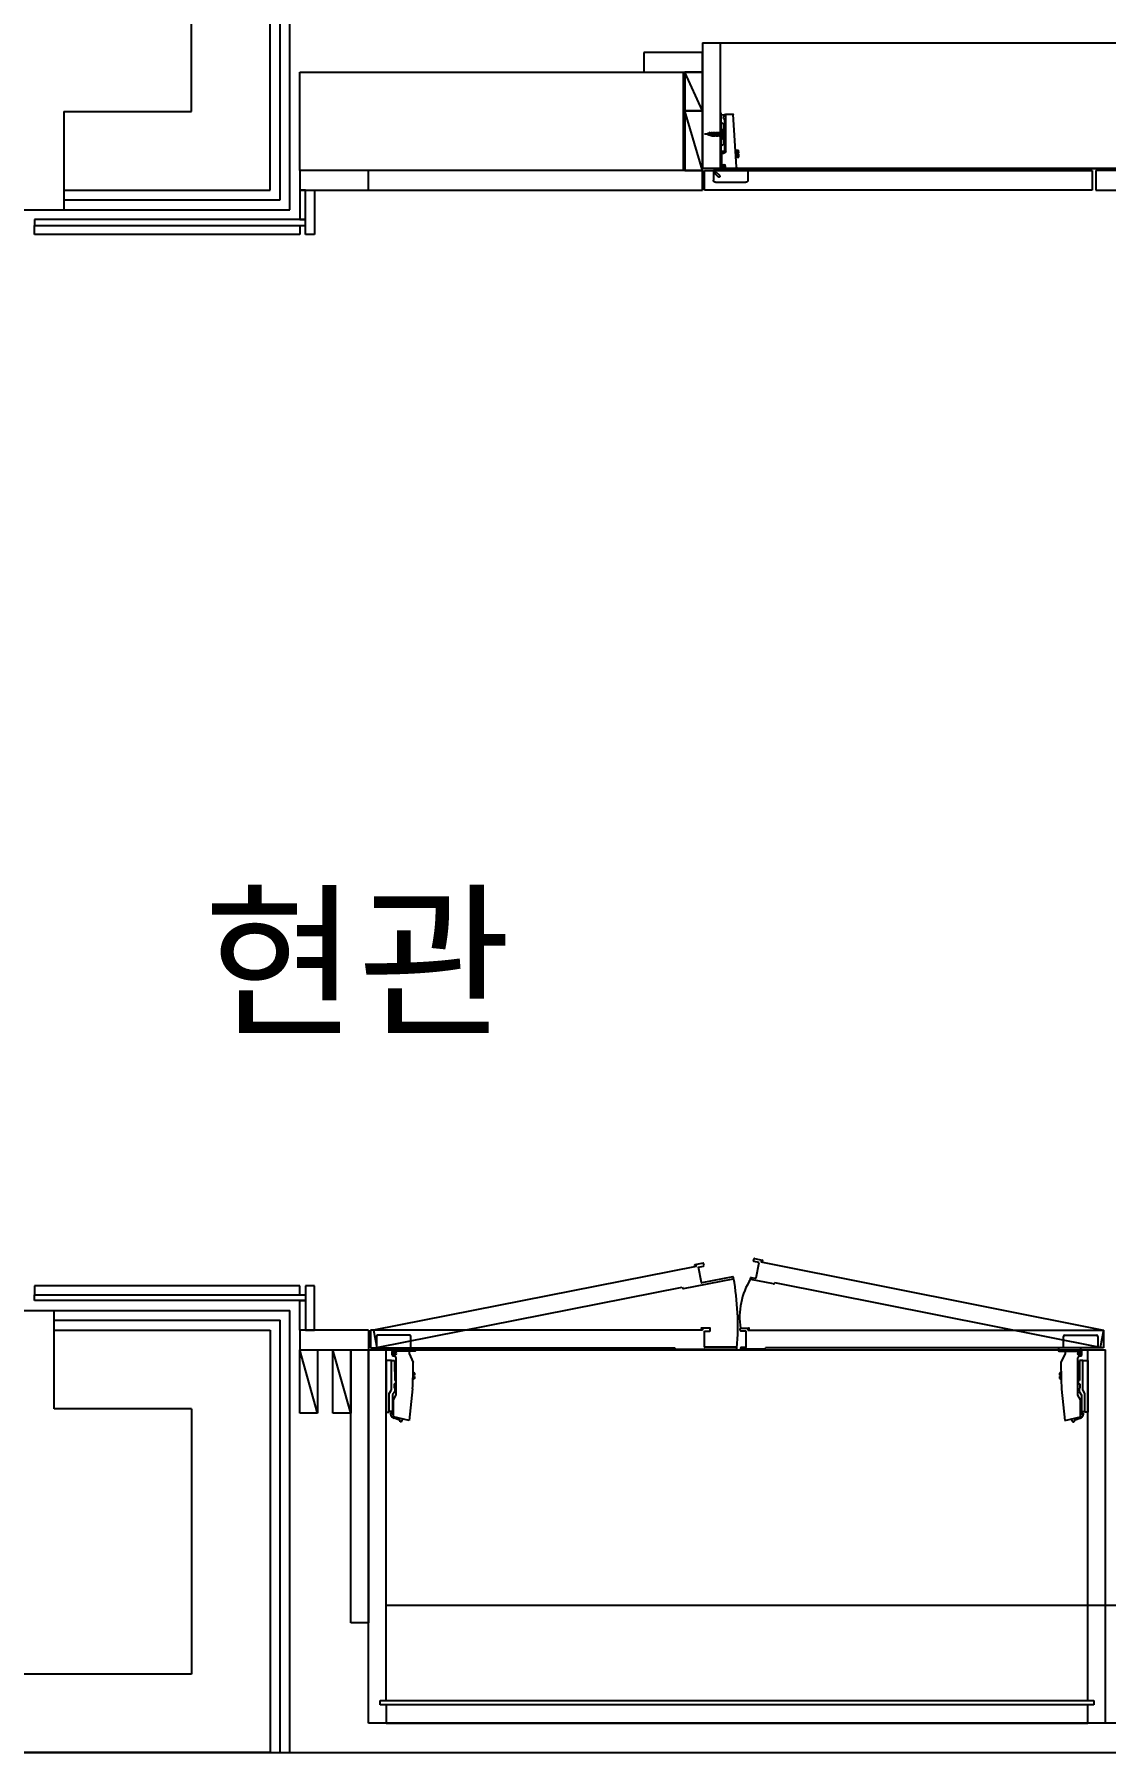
# Model space of a CAD drawing. Header units: millimetres. Extents: x -33000 to 294000, y 0 to 42408.
# Drawn here: x 135958 to 137048, y 15755 to 17503 of the extents above; entities that cross this region are included whole.
import ezdxf
from ezdxf.enums import TextEntityAlignment as Align

# ---------------------------------------------------------------- set-up
doc = ezdxf.new("R2010")
doc.units = ezdxf.units.MM
doc.header["$LTSCALE"] = 50
doc.layers.add('arch', color=8, linetype='Continuous')
doc.layers.add('실명', color=9, linetype='Continuous')
doc.styles.add('FORTELINE', font='malgun.ttf')

msp = doc.modelspace()

# ---------------------------------------------------------------- linework, layer by layer
at = {"layer": 'arch'}
for p, q in [((136118.3, 17424.6), (136118.3, 23294.6)), ((136198.3, 17344.6), (136198.3, 23179.6)), ((136208.3, 17334.6), (136208.3, 18154.6)), ((136218.3, 17324.6), (136218.3, 18154.6)), ((136638.3, 17494.6), (136638.3, 17366.6)), ((136638.3, 17494.6), (137438.3, 17494.6)), ((136656.3, 17366.6), (136656.3, 17494.6)), ((136656.3, 17494.6), (137420.3, 17494.6)), ((136638.3, 17484.6), (136578.3, 17484.6)), ((136578.3, 17484.6), (136578.3, 17464.6)), ((136638.3, 17464.6), (136638.3, 17484.6)), ((136228.3, 17364.6), (136228.3, 17464.6)), ((136228.3, 17464.6), (136618.3, 17464.6)), ((136578.3, 17464.6), (136638.3, 17464.6)), ((136618.3, 17464.6), (136618.3, 17364.6)), ((136618.3, 17464.6), (136618.3, 17364.6)), ((136620.3, 17464.6), (136620.3, 17425.2)), ((136638.3, 17464.6), (136620.3, 17464.6)), ((136638.3, 17425.2), (136620.3, 17464.6)), ((136638.3, 17425.2), (136638.3, 17464.6)), ((135988.3, 17424.6), (135988.3, 17324.6)), ((135988.3, 17424.6), (136118.3, 17424.6)), ((136620.3, 17425.2), (136620.3, 17364.6)), ((136638.3, 17425.2), (136620.3, 17425.2)), ((136638.3, 17364.6), (136620.3, 17425.2)), ((136620.3, 17425.2), (136638.3, 17425.2)), ((136638.3, 17364.6), (136638.3, 17425.2)), ((136656.3, 17422.6), (136656.3, 17381.6)), ((136657.3, 17421.6), (136660.1, 17421)), ((136659.4, 17417.6), (136659.9, 17420.3)), ((136659.4, 17417.6), (136660.3, 17417.2)), ((136660.8, 17384.7), (136660.8, 17416.5)), ((136661.8, 17422), (136668.9, 17422)), ((136661.8, 17384.2), (136661.8, 17422)), ((136672.9, 17368.2), (136669.4, 17421.5)), ((136643.9, 17402.3), (136642.3, 17401.6)), ((136644.3, 17400.9), (136642.3, 17401.6)), ((136643.8, 17402.6), (136644.2, 17402.9)), ((136643.8, 17402.6), (136644.4, 17400.6)), ((136644.2, 17402.9), (136644.5, 17402.6)), ((136644.2, 17402.9), (136644.6, 17400.3)), ((136644.6, 17400.3), (136644.4, 17400.6)), ((136645.9, 17403.3), (136644.5, 17402.6)), ((136644.5, 17402.6), (136645, 17400.6)), ((136645, 17400.6), (136644.6, 17400.3)), ((136646.9, 17400), (136645, 17400.6)), ((136645.9, 17403.3), (136646.3, 17403.6)), ((136645.9, 17403.3), (136646.9, 17400)), ((136646.3, 17403.6), (136646.6, 17403.3)), ((136646.3, 17403.6), (136647.1, 17399.6)), ((136646.6, 17403.3), (136647.5, 17400)), ((136646.6, 17403.3), (136648.2, 17403.3)), ((136647.1, 17399.6), (136646.9, 17400)), ((136647.5, 17400), (136647.1, 17399.6)), ((136647.5, 17400), (136649.2, 17400)), ((136648.2, 17403.3), (136648.6, 17403.6)), ((136648.2, 17403.3), (136649.2, 17400)), ((136648.6, 17403.6), (136648.9, 17403.3)), ((136648.6, 17403.6), (136649.4, 17399.6)), ((136648.9, 17403.3), (136649.8, 17400)), ((136648.9, 17403.3), (136650.6, 17403.3)), ((136649.4, 17399.6), (136649.2, 17400)), ((136649.8, 17400), (136649.4, 17399.6)), ((136649.8, 17400), (136651.5, 17400)), ((136650.6, 17403.3), (136651, 17403.6)), ((136650.6, 17403.3), (136651.5, 17400)), ((136651, 17403.6), (136651.2, 17403.3)), ((136651, 17403.6), (136651.8, 17399.6)), ((136651.2, 17403.3), (136652.2, 17400)), ((136651.2, 17403.3), (136652.9, 17403.3)), ((136651.8, 17399.6), (136651.5, 17400)), ((136652.2, 17400), (136651.8, 17399.6)), ((136652.2, 17400), (136653.8, 17400)), ((136652.9, 17403.3), (136653.3, 17403.6)), ((136652.9, 17403.3), (136653.8, 17400)), ((136653.3, 17403.6), (136653.5, 17403.3)), ((136653.3, 17403.6), (136654.1, 17399.6)), ((136653.5, 17403.3), (136654.5, 17400)), ((136653.5, 17403.3), (136655.2, 17403.3)), ((136654.1, 17399.6), (136653.8, 17400)), ((136654.5, 17400), (136654.1, 17399.6)), ((136654.5, 17400), (136656.2, 17400)), ((136655.2, 17403.3), (136655.6, 17403.6)), ((136655.2, 17403.3), (136656.2, 17400)), ((136655.6, 17403.6), (136655.9, 17403.3)), ((136655.6, 17403.6), (136656.2, 17400)), ((136655.9, 17403.3), (136656.2, 17403.3)), ((136656.2, 17400), (136655.9, 17403.3)), ((136657.3, 17403.9), (136656.2, 17403.3)), ((136657.3, 17399.3), (136656.2, 17400)), ((136657.8, 17413), (136657.3, 17413)), ((136657.3, 17397.2), (136657.3, 17406)), ((136657.8, 17406.5), (136658.2, 17406.5)), ((136658.7, 17397.2), (136658.7, 17406)), ((136659.8, 17392.7), (136659.8, 17410.5)), ((136656.3, 17383.6), (136656.3, 17380.6)), ((136656.3, 17380.6), (136657.3, 17380.6)), ((136657.8, 17390.2), (136657.3, 17390.2)), ((136657.3, 17384.2), (136660.2, 17384.2)), ((136657.3, 17382.2), (136659.8, 17382.2)), ((136657.3, 17382.2), (136657.3, 17368.3)), ((136657.8, 17396.7), (136658.2, 17396.7)), ((136671.8, 17385.1), (136674.8, 17385.3)), ((136673.2, 17378.2), (136672.8, 17385.1)), ((136674.2, 17378.2), (136673.8, 17385.2)), ((136674.5, 17382.2), (136675, 17382.3)), ((136674.5, 17381.2), (136674.5, 17382.2)), ((136674.5, 17381.2), (136675, 17381.3)), ((136675, 17382.3), (136674.8, 17385.3)), ((136675.2, 17378.3), (136675, 17381.3)), ((136618.3, 17364.6), (136228.3, 17364.6)), ((136638.3, 17364.6), (136228.3, 17364.6)), ((136228.3, 17364.6), (136228.3, 17344.6)), ((136298.3, 17344.6), (136298.3, 17364.6)), ((136620.3, 17364.6), (136638.3, 17364.6)), ((137438.3, 17366.6), (136638.3, 17366.6)), ((136638.3, 17364.6), (136638.3, 17344.6)), ((136638.3, 17344.6), (136638.3, 17364.6)), ((136640.3, 17344.6), (136640.3, 17364.6)), ((136640.3, 17364.6), (137034.5, 17364.6)), ((136649.3, 17364.6), (136649.3, 17354.6)), ((136687.3, 17364.6), (136649.3, 17364.6)), ((136656.3, 17366.6), (137420.3, 17366.6)), ((136658.5, 17366.4), (136662.3, 17364.9)), ((136662.3, 17364.6), (136662.3, 17366.1)), ((136663.3, 17367.1), (136686.3, 17367.1)), ((136672.9, 17368.2), (136672.1, 17367.1)), ((136672.2, 17378.1), (136675.2, 17378.3)), ((136684.3, 17364.6), (136684.3, 17354.6)), ((136687.3, 17364.6), (136687.3, 17366.1)), ((137034.5, 17364.6), (137034.5, 17344.6)), ((137436.3, 17364.6), (137038.5, 17364.6)), ((137038.5, 17364.6), (137038.5, 17344.6)), ((136654.2, 17358), (136651.1, 17361.1)), ((136651.3, 17352.6), (136682.3, 17352.6)), ((136655.7, 17359.4), (136652.5, 17362.5)), ((135988.3, 17344.6), (136198.3, 17344.6)), ((135988.3, 17334.6), (136208.3, 17334.6)), ((136234.3, 17344.6), (136228.3, 17344.6)), ((136228.3, 17344.6), (136228.3, 17314.6)), ((136228.3, 17344.6), (136638.3, 17344.6)), ((136234.3, 17314.6), (136234.3, 17344.6)), ((136234.3, 17344.6), (136243.3, 17344.6)), ((136234.3, 17299.6), (136234.3, 17344.6)), ((136243.3, 17344.6), (136243.3, 17299.6)), ((137034.5, 17344.6), (136640.3, 17344.6)), ((137038.5, 17344.6), (137436.3, 17344.6)), ((135868.3, 17324.6), (135988.3, 17324.6)), ((135958.3, 17314.6), (135958.3, 17308.6)), ((136234.3, 17314.6), (135958.3, 17314.6)), ((135988.3, 17324.6), (136218.3, 17324.6)), ((136228.3, 17314.6), (136234.3, 17314.6)), ((136234.3, 17308.6), (136234.3, 17314.6)), ((135958.3, 17308.6), (136234.3, 17308.6)), ((135958.3, 17299.6), (135958.3, 17308.6)), ((135958.3, 17308.6), (136228.3, 17308.6)), ((136228.3, 17299.6), (135958.3, 17299.6)), ((136228.3, 17308.6), (136228.3, 17299.6)), ((136243.3, 17299.6), (136234.3, 17299.6)), ((136631.8, 16249.3), (136303.3, 16184.6)), ((136638.7, 16252.7), (136630.4, 16251)), ((136630.6, 16250), (136631.6, 16250.2)), ((136631.6, 16250.2), (136631.8, 16249.3)), ((136633.9, 16248.7), (136639.3, 16249.7)), ((136637, 16233), (136633.9, 16248.7)), ((136639.7, 16250.3), (136639.3, 16252.3)), ((136690.1, 16255), (136690.6, 16257)), ((136695.9, 16253.3), (136690.5, 16254.4)), ((136691.1, 16257.4), (136699, 16255.8)), ((136692.7, 16237.7), (136695.9, 16253.3)), ((136697.8, 16255), (136697.6, 16254)), ((136697.6, 16254), (137046.3, 16184.6)), ((136698.8, 16254.8), (136697.8, 16255)), ((136228.3, 16229.6), (135958.3, 16229.6)), ((135958.3, 16229.6), (135958.3, 16220.6)), ((136228.3, 16220.6), (136228.3, 16229.6)), ((136243.3, 16229.6), (136234.3, 16229.6)), ((136234.3, 16229.6), (136234.3, 16184.6)), ((136243.3, 16184.6), (136243.3, 16229.6)), ((136306.8, 16167), (136617.6, 16228.1)), ((136617.6, 16228.1), (136617.7, 16227.6)), ((136618.9, 16226.8), (136669.4, 16236.9)), ((136669, 16238.9), (136637.6, 16232.6)), ((136669.8, 16237.5), (136669.6, 16238.5)), ((136686.9, 16236.8), (136687.1, 16237.8)), ((136710.3, 16231.5), (136687.3, 16236.2)), ((136687.7, 16238.2), (136692.1, 16237.3)), ((136711.6, 16232.8), (136711.5, 16232.3)), ((137042.7, 16167), (136711.6, 16232.8)), ((135958.3, 16214.6), (135958.3, 16220.6)), ((135958.3, 16220.6), (136234.3, 16220.6)), ((135958.3, 16220.6), (136228.3, 16220.6)), ((136234.3, 16214.6), (135958.3, 16214.6)), ((136228.3, 16214.6), (136234.3, 16214.6)), ((136228.3, 16184.6), (136228.3, 16214.6)), ((136234.3, 16220.6), (136234.3, 16214.6)), ((136234.3, 16214.6), (136234.3, 16184.6)), ((135868.3, 16204.6), (135978.3, 16204.6)), ((135978.3, 16204.6), (136218.3, 16204.6)), ((135978.3, 16104.6), (135978.3, 16204.6)), ((135978.3, 16194.6), (136208.3, 16194.6)), ((136208.3, 15754.6), (136208.3, 16194.6)), ((136218.3, 15754.6), (136218.3, 16204.6)), ((135978.3, 16184.6), (136198.3, 16184.6)), ((136198.3, 16184.6), (136198.3, 15754.6)), ((136234.3, 16184.6), (136228.3, 16184.6)), ((136298.3, 16184.6), (136228.3, 16184.6)), ((136228.3, 16184.6), (136228.3, 16164.6)), ((136234.3, 16184.6), (136243.3, 16184.6)), ((136298.3, 16184.6), (136298.3, 15886.6)), ((136638.1, 16184.6), (136300.3, 16184.6)), ((136300.3, 16184.6), (136300.3, 16166.6)), ((136303.3, 16184.6), (136306.8, 16167)), ((136645.6, 16186.6), (136637.1, 16186.6)), ((136637.1, 16185.6), (136638.1, 16185.6)), ((136638.1, 16185.6), (136638.1, 16184.6)), ((136640.1, 16167.6), (136640.1, 16183.6)), ((136640.1, 16183.6), (136645.6, 16183.6)), ((136646.1, 16184.1), (136646.1, 16186.1)), ((136676.6, 16184.1), (136676.6, 16186.1)), ((136677.1, 16186.6), (136685.1, 16186.6)), ((136682.6, 16183.6), (136677.1, 16183.6)), ((136682.6, 16167.6), (136682.6, 16183.6)), ((136685.1, 16185.6), (136684.1, 16185.6)), ((136684.1, 16185.6), (136684.1, 16184.6)), ((136684.1, 16184.6), (137046.3, 16184.6)), ((137046.3, 16184.6), (137042.7, 16167)), ((137046.3, 16184.6), (137046.3, 16166.6)), ((136228.3, 16164.6), (136298.3, 16164.6)), ((136228.3, 16099.9), (136228.3, 16164.6)), ((136228.3, 16164.6), (136246.4, 16164.6)), ((136246.4, 16099.9), (136228.3, 16164.6)), ((136246.4, 16164.6), (136246.4, 16099.9)), ((136262.1, 16099.9), (136262.1, 16164.6)), ((136262.1, 16164.6), (136280.3, 16164.6)), ((136280.3, 16099.9), (136262.1, 16164.6)), ((136280.3, 16164.6), (136280.3, 16099.9)), ((136280.3, 15886.6), (136280.3, 16164.6)), ((136280.3, 16164.6), (136298.3, 16164.6)), ((136298.3, 16164.6), (137048.3, 16164.6)), ((136298.3, 15784.6), (136298.3, 16164.6)), ((136300.3, 16166.6), (136610.1, 16166.6)), ((136316.3, 15807.6), (136316.3, 16164.6)), ((136610.1, 16166.6), (136610.1, 16166.1)), ((136611.1, 16165.1), (136672.6, 16165.1)), ((136672.6, 16167.1), (136640.6, 16167.1)), ((136673.1, 16165.6), (136673.1, 16166.6)), ((136677.1, 16165.6), (136677.1, 16166.6)), ((136677.6, 16167.1), (136682.1, 16167.1)), ((136701.1, 16165.1), (136677.6, 16165.1)), ((137046.3, 16166.6), (136702.1, 16166.6)), ((136702.1, 16166.6), (136702.1, 16166.1)), ((137030.3, 15807.6), (137030.3, 16164.6)), ((137048.3, 15784.6), (137048.3, 16164.6)), ((136118.3, 16104.6), (135978.3, 16104.6)), ((136118.3, 16104.6), (136118.3, 15834.6)), ((136246.4, 16099.9), (136228.3, 16099.9)), ((136280.3, 16099.9), (136262.1, 16099.9)), ((136316.3, 15904.6), (137780.3, 15904.6)), ((136298.3, 15886.6), (136280.3, 15886.6)), ((136118.3, 15834.6), (132518.3, 15834.6)), ((136310.3, 15803.1), (136310.3, 15807.6)), ((136310.3, 15807.6), (137036.3, 15807.6)), ((137036.3, 15807.6), (137036.3, 15803.1)), ((137036.3, 15803.1), (136310.3, 15803.1)), ((136316.3, 15803.1), (136316.3, 15784.6)), ((137030.3, 15784.6), (137030.3, 15803.1)), ((137048.3, 15784.6), (136298.3, 15784.6)), ((136316.3, 15784.6), (136298.3, 15784.6)), ((136316.3, 15784.6), (137030.3, 15784.6)), ((137066.3, 15784.6), (137030.3, 15784.6)), ((137066.3, 15784.6), (137030.3, 15784.6)), ((136198.3, 15754.6), (132518.3, 15754.6)), ((135298.3, 15754.6), (137778.3, 15754.6))]:
    msp.add_line(p, q, dxfattribs=at)
at = {"layer": 'arch', "lineweight": 0}
for p, q in [((136656.8, 17422.6), (136656.3, 17422.6)), ((136657.3, 17380.6), (136657.3, 17422.1))]:
    msp.add_line(p, q, dxfattribs=at)
at = {"layer": 'arch', "linetype": 'Continuous'}
for p, q in [((136657.3, 17421.6), (136656.3, 17422.6)), ((136657.3, 17421.2), (136656.3, 17422.2)), ((136657.3, 17420.8), (136656.3, 17421.8)), ((136657.3, 17420.3), (136656.3, 17421.3)), ((136657.3, 17419.9), (136656.3, 17420.9)), ((136657.3, 17419.4), (136656.3, 17420.4)), ((136657.3, 17419), (136656.3, 17420)), ((136657.3, 17418.5), (136656.3, 17419.5)), ((136657.3, 17418.1), (136656.3, 17419.1)), ((136657.3, 17417.6), (136656.3, 17418.6)), ((136657.3, 17417.2), (136656.3, 17418.2)), ((136657.3, 17416.7), (136656.3, 17417.7)), ((136657.3, 17416.3), (136656.3, 17417.3)), ((136657.3, 17415.8), (136656.3, 17416.8)), ((136657.3, 17415.4), (136656.3, 17416.4)), ((136657.3, 17414.9), (136656.3, 17415.9)), ((136657.3, 17414.5), (136656.3, 17415.5)), ((136657.3, 17422.1), (136656.8, 17422.6)), ((136657.3, 17414), (136656.3, 17415)), ((136657.3, 17413.6), (136656.3, 17414.6)), ((136657.3, 17413.1), (136656.3, 17414.1)), ((136657.3, 17412.7), (136656.3, 17413.7)), ((136657.3, 17412.2), (136656.3, 17413.2)), ((136657.3, 17411.8), (136656.3, 17412.8)), ((136657.3, 17411.3), (136656.3, 17412.3)), ((136657.3, 17410.9), (136656.3, 17411.9)), ((136657.3, 17410.4), (136656.3, 17411.4)), ((136657.3, 17410), (136656.3, 17411)), ((136657.3, 17409.5), (136656.3, 17410.5)), ((136657.3, 17409.1), (136656.3, 17410.1)), ((136657.3, 17408.6), (136656.3, 17409.6)), ((136657.3, 17408.2), (136656.3, 17409.2)), ((136657.3, 17407.7), (136656.3, 17408.7)), ((136657.3, 17407.3), (136656.3, 17408.3)), ((136657.3, 17406.8), (136656.3, 17407.8)), ((136657.3, 17406.4), (136656.3, 17407.4)), ((136657.3, 17405.9), (136656.3, 17406.9)), ((136657.3, 17405.5), (136656.3, 17406.5)), ((136657.3, 17405), (136656.3, 17406)), ((136657.3, 17404.6), (136656.3, 17405.6)), ((136657.3, 17404.1), (136656.3, 17405.1)), ((136657.3, 17403.7), (136656.3, 17404.7)), ((136657.3, 17403.2), (136656.3, 17404.2)), ((136657.3, 17402.8), (136656.3, 17403.8)), ((136657.3, 17402.3), (136656.3, 17403.3)), ((136657.3, 17401.9), (136656.3, 17402.9)), ((136657.1, 17401.6), (136656.3, 17402.4)), ((136656.7, 17401.6), (136656.3, 17402)), ((136657.3, 17400.5), (136656.3, 17401.5)), ((136657.3, 17400.1), (136656.3, 17401.1)), ((136657.3, 17399.6), (136656.3, 17400.6)), ((136657.3, 17399.2), (136656.3, 17400.2)), ((136657.3, 17398.7), (136656.3, 17399.7)), ((136657.3, 17398.3), (136656.3, 17399.3)), ((136657.3, 17397.9), (136656.3, 17398.9)), ((136657.3, 17397.4), (136656.3, 17398.4)), ((136657.3, 17397), (136656.3, 17398)), ((136657.3, 17401), (136656.7, 17401.6)), ((136657.3, 17401.4), (136657.1, 17401.6)), ((136657.3, 17396.5), (136656.3, 17397.5)), ((136657.3, 17396.1), (136656.3, 17397.1)), ((136657.3, 17395.6), (136656.3, 17396.6)), ((136657.3, 17395.2), (136656.3, 17396.2)), ((136657.3, 17394.7), (136656.3, 17395.7)), ((136657.3, 17394.3), (136656.3, 17395.3)), ((136657.3, 17393.8), (136656.3, 17394.8)), ((136657.3, 17393.4), (136656.3, 17394.4)), ((136657.3, 17392.9), (136656.3, 17393.9)), ((136657.3, 17392.5), (136656.3, 17393.5)), ((136657.3, 17392), (136656.3, 17393)), ((136657.3, 17391.6), (136656.3, 17392.6)), ((136657.3, 17391.1), (136656.3, 17392.1)), ((136657.3, 17390.7), (136656.3, 17391.7)), ((136657.3, 17390.2), (136656.3, 17391.2)), ((136657.3, 17389.8), (136656.3, 17390.8)), ((136657.3, 17389.3), (136656.3, 17390.3)), ((136657.3, 17388.9), (136656.3, 17389.9)), ((136657.3, 17388.4), (136656.3, 17389.4)), ((136657.3, 17388), (136656.3, 17389)), ((136657.3, 17387.5), (136656.3, 17388.5)), ((136657.3, 17387.1), (136656.3, 17388.1)), ((136657.3, 17386.6), (136656.3, 17387.6)), ((136657.3, 17386.2), (136656.3, 17387.2)), ((136657.3, 17385.7), (136656.3, 17386.7)), ((136657.3, 17385.3), (136656.3, 17386.3)), ((136657.3, 17384.8), (136656.3, 17385.8)), ((136657.3, 17384.4), (136656.3, 17385.4)), ((136657.3, 17383.9), (136656.3, 17384.9)), ((136657.3, 17383.5), (136656.3, 17384.5)), ((136657.3, 17383), (136656.3, 17384)), ((136657.3, 17382.6), (136656.3, 17383.6)), ((136657.3, 17382.1), (136656.3, 17383.1)), ((136657.3, 17381.7), (136656.3, 17382.7)), ((136657.3, 17381.2), (136656.3, 17382.2)), ((136657.3, 17380.8), (136656.3, 17381.8)), ((136657, 17380.6), (136656.3, 17381.3)), ((136656.6, 17380.6), (136656.3, 17380.9))]:
    msp.add_line(p, q, dxfattribs=at)
at = {"layer": 'arch', "ltscale": 0.2}
msp.add_line((136660.3, 17401.6), (136640.2, 17401.6), dxfattribs=at)
at = {"layer": 'arch', "linetype": 'Continuous', "ltscale": 50}
for p, q in [((136306.3, 16178.2), (136306.3, 16166.6)), ((136340.1, 16179.4), (136307.5, 16179.4)), ((136341.3, 16166.6), (136341.3, 16178.2)), ((137005.3, 16166.6), (137005.3, 16178.2)), ((137006.5, 16179.4), (137039.1, 16179.4)), ((137040.3, 16178.2), (137040.3, 16166.6)), ((136306.3, 16166.6), (136341.3, 16166.6)), ((136322.4, 16159.5), (136322.4, 16162.9)), ((136323.5, 16166.6), (136346.3, 16166.6)), ((136323.5, 16163.9), (136323.5, 16166.6)), ((136345.7, 16163.3), (136324.1, 16163.3)), ((136326.4, 16118.6), (136326.4, 16156.5)), ((136339.5, 16163.3), (136339.5, 16160.9)), ((136339.5, 16160.9), (136343.8, 16151.7)), ((136346.3, 16166.6), (136346.3, 16163.9)), ((137023.1, 16166.6), (137000.3, 16166.6)), ((137000.3, 16166.6), (137000.3, 16163.9)), ((137000.9, 16163.3), (137022.5, 16163.3)), ((137007.1, 16160.9), (137002.8, 16151.6)), ((137040.3, 16166.6), (137005.3, 16166.6)), ((137007.1, 16163.3), (137007.1, 16160.9)), ((137020.2, 16118.5), (137020.2, 16156.4)), ((137023.1, 16163.9), (137023.1, 16166.6)), ((137024.2, 16159.4), (137024.2, 16162.8)), ((136321.6, 16153.6), (136316.3, 16153.6)), ((136316.3, 16153.6), (136316.3, 16101.2)), ((136321.6, 16123.7), (136321.6, 16153.6)), ((136321.6, 16153.6), (136324.7, 16153.6)), ((136324.7, 16153.6), (136324.7, 16142.4)), ((136324.7, 16152.6), (136326.4, 16152.6)), ((136324.7, 16142.4), (136325, 16142.2)), ((136325, 16142.2), (136325, 16133.4)), ((136345.1, 16138.8), (136343.6, 16138.8)), ((136343.7, 16141.6), (136344.3, 16141.6)), ((136344.1, 16138.8), (136344.1, 16141.6)), ((136344.3, 16141.6), (136345.1, 16140.8)), ((136345.1, 16140.8), (136345.1, 16138.8)), ((137002.3, 16141.6), (137001.5, 16140.8)), ((137001.5, 16140.8), (137001.5, 16138.7)), ((137001.5, 16138.7), (137003, 16138.7)), ((137002.9, 16141.6), (137002.3, 16141.6)), ((137002.5, 16138.7), (137002.5, 16141.6)), ((137021.9, 16152.6), (137020.2, 16152.6)), ((137021.9, 16142.4), (137021.6, 16142.2)), ((137021.6, 16142.2), (137021.6, 16133.4)), ((137025, 16153.6), (137021.9, 16153.6)), ((137021.9, 16153.6), (137021.9, 16142.4)), ((137025, 16123.7), (137025, 16153.6)), ((137025, 16153.6), (137030.3, 16153.6)), ((137030.3, 16153.6), (137030.3, 16101.2)), ((136319.3, 16120.1), (136321.6, 16123.7)), ((136325.1, 16122.2), (136322.8, 16118.6)), ((136326.2, 16129.9), (136324.5, 16129.9)), ((136324.5, 16129.9), (136324.5, 16125.6)), ((136324.5, 16125.6), (136325.1, 16125.6)), ((136325, 16133.4), (136326.2, 16133.4)), ((136325.1, 16125.6), (136325.1, 16122.2)), ((136326.2, 16133.4), (136326.2, 16129.9)), ((136343.2, 16124.7), (136339.7, 16092.6)), ((136344.3, 16134.6), (136343.5, 16134.6)), ((136343.6, 16137.5), (136345.1, 16137.5)), ((136344.1, 16134.6), (136344.1, 16137.5)), ((136345.1, 16135.4), (136344.3, 16134.6)), ((136345.1, 16137.5), (136345.1, 16135.4)), ((137003, 16137.4), (137001.5, 16137.4)), ((137001.5, 16137.4), (137001.5, 16135.4)), ((137001.5, 16135.4), (137002.3, 16134.6)), ((137002.3, 16134.6), (137003.1, 16134.6)), ((137002.5, 16134.6), (137002.5, 16137.4)), ((137003.4, 16124.6), (137006.9, 16092.6)), ((137021.6, 16133.4), (137020.4, 16133.4)), ((137020.4, 16133.4), (137020.4, 16129.9)), ((137020.4, 16129.9), (137022.1, 16129.9)), ((137022.1, 16125.5), (137021.5, 16125.5)), ((137021.5, 16125.5), (137021.5, 16122.1)), ((137021.5, 16122.1), (137023.8, 16118.5)), ((137022.1, 16129.9), (137022.1, 16125.5)), ((137027.3, 16120.1), (137025, 16123.7)), ((136319.3, 16101.2), (136319.3, 16120.1)), ((136322.8, 16118.6), (136322.8, 16099.4)), ((136323.7, 16113.6), (136326.4, 16118.6)), ((136323.7, 16096.2), (136323.7, 16113.6)), ((137022.9, 16113.5), (137020.2, 16118.5)), ((137022.9, 16096.2), (137022.9, 16113.5)), ((137023.8, 16118.5), (137023.8, 16099.3)), ((137027.3, 16101.2), (137027.3, 16120.1)), ((136316.3, 16101.2), (136319.3, 16101.2)), ((136322.8, 16101.7), (136319.3, 16101.7)), ((136339.7, 16092.6), (136323.7, 16096.2)), ((136329.3, 16093.4), (136324.4, 16094.8)), ((136330.4, 16091.2), (136330.4, 16091.9)), ((136331.7, 16091.2), (136330.4, 16091.2)), ((137006.9, 16092.6), (137022.9, 16096.2)), ((137014.9, 16091.2), (137016.2, 16091.2)), ((137016.2, 16091.2), (137016.2, 16091.9)), ((137017.3, 16093.4), (137022.2, 16094.8)), ((137023.8, 16101.7), (137027.3, 16101.7)), ((137030.3, 16101.2), (137027.3, 16101.2))]:
    msp.add_line(p, q, dxfattribs=at)
for centre, radius in [((136325.1, 16160.7, 0), 1.4), ((136325.1, 16160.7, 0), 0.9), ((137021.5, 16160.6, 0), 1.4), ((137021.5, 16160.6, 0), 0.9)]:
    msp.add_circle(centre, radius, dxfattribs=at)
at = {"layer": 'arch'}
for centre, radius, start, end in [((136630.5, 16250.5), 0.5, 101.2974, 281.2974), ((136638.8, 16252.2), 0.5, 11.2974, 101.2974), ((136639.2, 16250.2), 0.5, 281.2974, 11.2974), ((136690.6, 16254.9), 0.5, 168.3592, 258.3592), ((136691, 16256.9), 0.5, 78.3592, 168.3592), ((136698.9, 16255.3), 0.5, 258.3592, 78.3592), ((136618.7, 16227.8), 1, 191.2974, 281.2974), ((136637.5, 16233.1), 0.5, 191.2974, 281.2974), ((136669.1, 16238.4), 0.5, 11.2974, 101.2974), ((136669.3, 16237.4), 0.5, 281.2974, 11.2974), ((136401.2, 16189.3), 272.9, 355.2377, 10.1753), ((136746.8, 16198.2), 70.9, 147.4166, 189.5543), ((136687.4, 16236.7), 0.5, 168.3592, 258.3592), ((136687.6, 16237.7), 0.5, 78.3592, 168.3592), ((136692.2, 16237.8), 0.5, 258.3592, 348.3592), ((136710.5, 16232.5), 1, 258.3592, 348.3592), ((136637.1, 16186.1), 0.5, 90, 270), ((136645.6, 16186.1), 0.5, 0, 90), ((136645.6, 16184.1), 0.5, 270, 0), ((136677.1, 16186.1), 0.5, 90, 180), ((136677.1, 16184.1), 0.5, 180, 270), ((136685.1, 16186.1), 0.5, 270, 90), ((136611.1, 16166.1), 1, 180, 270), ((136640.6, 16167.6), 0.5, 180, 270), ((136672.6, 16166.6), 0.5, 0, 90), ((136672.6, 16165.6), 0.5, 270, 0), ((136677.6, 16166.6), 0.5, 90, 180), ((136677.6, 16165.6), 0.5, 180, 270), ((136682.1, 16167.6), 0.5, 270, 0), ((136701.1, 16166.1), 1, 270, 0)]:
    msp.add_arc(centre, radius, start, end, dxfattribs=at)
at = {"layer": 'arch', "linetype": 'Continuous', "ltscale": 50}
for centre, radius, start, end in [((136307.5, 16178.2), 1.2, 90, 180), ((136340.1, 16178.2), 1.2, 0, 90), ((137006.5, 16178.2), 1.2, 90, 180), ((137039.1, 16178.2), 1.2, 0, 90), ((136323.5, 16162.9), 1.05, 90, 180), ((136324.4, 16160), 2.08, 196.2602, 270), ((136324.1, 16163.9), 0.6, 180, 270), ((136324.4, 16155.9), 2.08, 16.2602, 90), ((136345.7, 16163.9), 0.6, 270, 360), ((137000.9, 16163.9), 0.6, 180, 270), ((137022.2, 16155.9), 2.08, 90, 163.7398), ((137022.2, 16160), 2.08, 270, 343.7398), ((137022.5, 16163.9), 0.6, 270, 0), ((137023.1, 16162.8), 1.05, 360, 90), ((135584.9, 16155), 758.9, 357.7074, 359.7466), ((137761.7, 16155), 758.9, 180.2534, 182.2926), ((136321.7, 16099.8), 1, 152.5291, 172.043), ((136324.3, 16099.4), 3.6, 172.043, 205.2165), ((136322.8, 16099.2), 2.26, 90, 152.5291), ((136327.4, 16101.5), 7.31, 209.7656, 244.67), ((136324.3, 16099.4), 1.42, 180, 246.357), ((136324.7, 16095.8), 1, 244.67, 253.7169), ((136328.9, 16091.9), 1.5, 0, 73.7169), ((136329, 16094.1), 3.98, 313.1398, 0), ((137017.6, 16094.1), 3.98, 180, 226.8602), ((137017.7, 16091.9), 1.5, 106.2831, 180), ((137021.9, 16095.8), 1, 286.2831, 295.33), ((137019.2, 16101.5), 7.31, 295.33, 330.2344), ((137022.4, 16099.3), 1.42, 293.643, 360), ((137023.8, 16099.2), 2.26, 27.4709, 90), ((137022.3, 16099.4), 3.6, 334.7835, 7.957), ((137024.9, 16099.7), 1, 7.957, 27.4709)]:
    msp.add_arc(centre, radius, start, end, dxfattribs=at)
at = {"layer": 'arch', "lineweight": 0, "extrusion": (0, 0, -1)}
msp.add_ellipse((136656.8, 17422.1, 0), major_axis=(0.354, 0.354), ratio=1, start_param=-0.785398, end_param=0.785398, dxfattribs=at)
at = {"layer": 'arch', "extrusion": (0, 0, -1)}
for centre, major_axis, start_param, end_param in [((136661.8, 17420, 0), (1.41, 1.41), 4.095624, 5.497787), ((136659.8, 17416.3, 0), (-0.707, 0.707), 1.264126, 2.150912), ((136668.9, 17421.5, 0), (-0.354, 0.354), 0.785398, 2.291943), ((136657.8, 17406, 0), (-0.354, 0.354), 5.497787, 7.068583), ((136657.3, 17410.6, 0), (1.75, 1.75), -0.590947, 0.812262), ((136658.2, 17406, 0), (-0.354, 0.354), 0.785398, 2.356194), ((136645.8, 17401.6, 0), (-9.53, 9.53), 2.054959, 2.65743), ((136657.8, 17397.2, 0), (0.354, 0.354), 2.356194, 3.926991), ((136657.3, 17392.6, 0), (-1.75, 1.75), 2.329331, 3.73254), ((136658.2, 17397.2, 0), (0.354, 0.354), 0.785398, 2.356194), ((136659.8, 17384.2, 0), (1.41, 1.41), 0.785398, 2.356194), ((136660.2, 17384.7, 0), (0.382, 0.382), 0.785398, 2.356194), ((136651.8, 17361.8, 0), (-0.707, 0.707), 4.712389, 7.853982), ((136659.3, 17368.3, 0), (-1.41, 1.41), 4.319071, 5.497787), ((136660.1, 17368.8, 0), (1.06, 1.06), 3.926991, 10.210176), ((136660.1, 17368.8, 0), (0.354, 0.354), 3.926991, 10.210176), ((136663.3, 17366.1, 0), (-0.707, 0.707), 5.497787, 7.068583), ((136686.3, 17366.1, 0), (0.707, 0.707), -0.785398, 0.785398), ((136651.3, 17354.6, 0), (-1.41, 1.41), 3.926991, 5.497787), ((136654.9, 17358.7, 0), (-0.707, 0.707), 1.570796, 4.712389), ((136682.3, 17354.6, 0), (1.41, 1.41), 0.785398, 2.356194)]:
    msp.add_ellipse(centre, major_axis=major_axis, ratio=1, start_param=start_param, end_param=end_param, dxfattribs=at)

# ---------------------------------------------------------------- texts
at = {"layer": '실명', "linetype": 'ByBlock', "style": 'FORTELINE'}
msp.add_text('현관', height=125, dxfattribs=at).set_placement((136287.1, 16559.3), align=Align.MIDDLE_CENTER)

doc.saveas('drawing.dxf')
